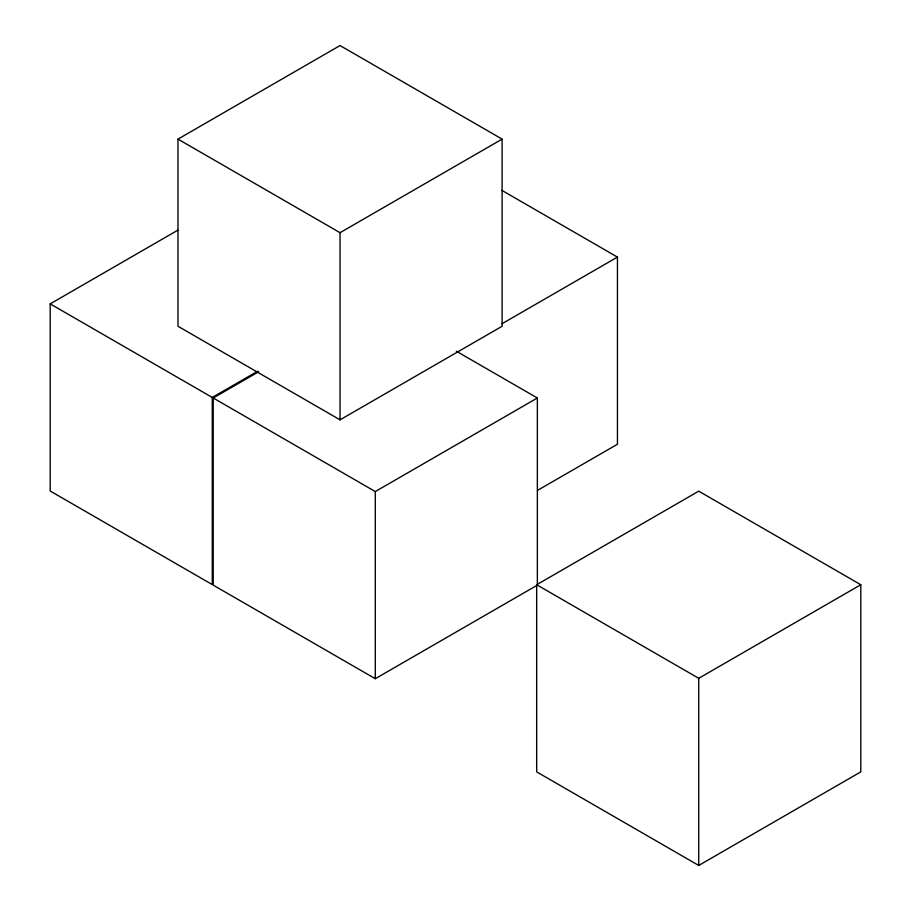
<?xml version="1.0" encoding="UTF-8"?>
<svg xmlns="http://www.w3.org/2000/svg" width="911" height="911" viewBox="0 0 911 911"><rect width="100%" height="100%" fill="white"/><g stroke="black" fill="none" stroke-linecap="round" stroke-linejoin="round"><path stroke-width="1.37" d="M177.975 139.121L340.042 45.55L502.109 139.121L502.109 326.263L340.042 419.834L177.975 326.263L177.975 139.121L340.042 232.692L502.109 139.121M50.196 303.875L212.263 397.447L212.263 584.589L50.196 491.018L50.196 303.875L177.884 230.153M212.263 397.447L257.699 371.221M456.32 351.213L537.353 397.993L537.353 585.135L375.286 678.706L213.22 585.135L213.22 397.993L258.644 371.768M502.029 323.724L617.442 257.096L617.442 444.238L537.638 490.312M213.22 397.993L375.286 491.564L537.353 397.993M536.67 584.737L698.737 491.166L860.804 584.737L860.804 771.879L698.737 865.45L536.67 771.879L536.67 584.737L698.737 678.308L860.804 584.737M502.029 190.456L617.442 257.096M698.737 678.308L698.737 865.45M375.286 491.564L375.286 678.706M340.042 232.692L340.042 419.834"/></g></svg>
